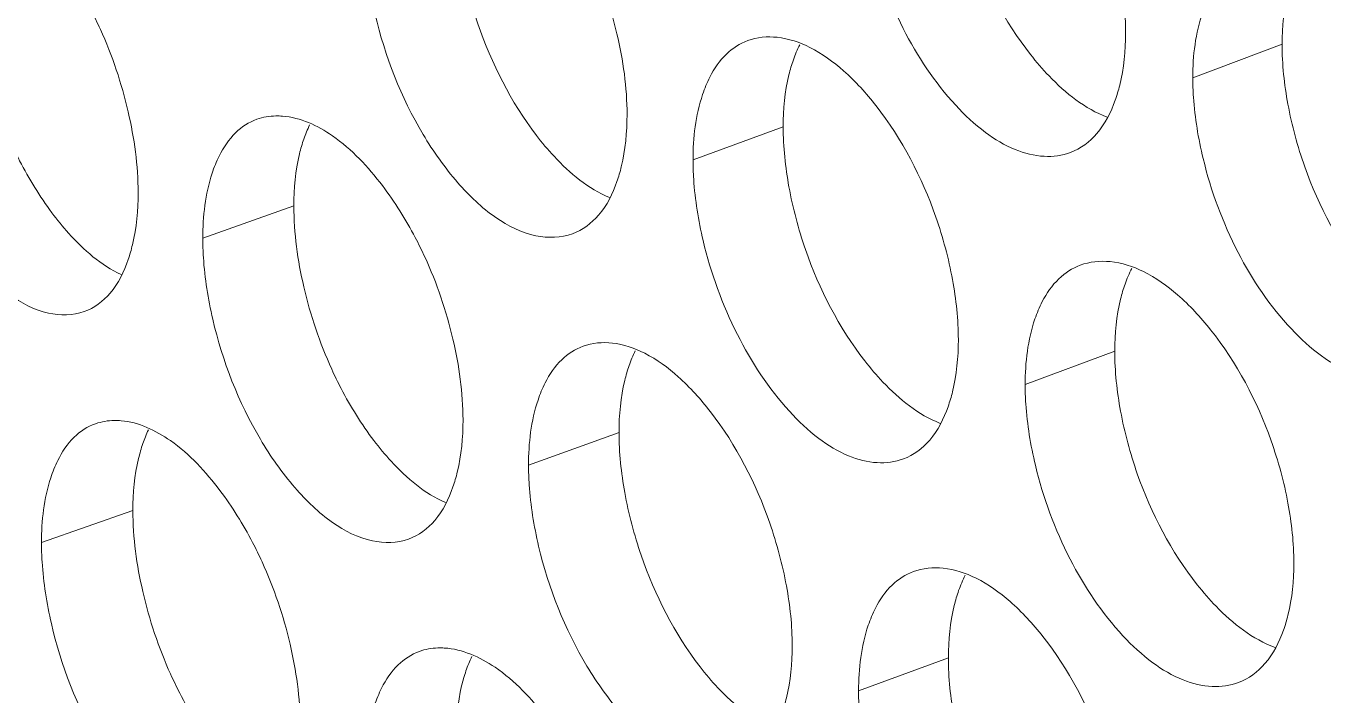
# Model space of a CAD drawing. Header units: millimetres. Extents: x 1177 to 4147, y 93 to 2194.
# Drawn here: x 2520.17 to 2532.36, y 786.15 to 792.45 of the extents above; entities that cross this region are included whole.
import ezdxf

# ---------------------------------------------------------------- set-up
doc = ezdxf.new("R2010")
doc.units = ezdxf.units.MM
doc.header["$LTSCALE"] = 0.1
doc.layers.get('0').update_dxf_attribs({"lineweight": 13})
doc.layers.add('标注', color=251, linetype='Continuous', lineweight=9)

# ---------------------------------------------------------------- blocks, each defined once
blk = doc.blocks.new('02')
at = {"layer": '标注'}
for p, q in [((4386.242, 723.093), (4385.043, 722.642)), ((4379.543, 721.983), (4378.332, 721.54)), ((4372.971, 720.919), (4371.748, 720.485)), ((4383.995, 718.968), (4382.792, 718.519)), ((4377.338, 717.873), (4376.123, 717.433)), ((4370.81, 716.825), (4369.582, 716.394)), ((4370.81, 716.825), (4369.582, 716.394)), ((4381.761, 714.847), (4380.555, 714.402))]:
    blk.add_line(p, q, dxfattribs=at)
for points, knots in [([(4384.141, 723.242), (4384.141, 723.512), (4384.079, 724.073), (4383.785, 725.161), (4383.38, 725.938), (4383.03, 726.382)], [0, 0, 0, 0, 0.239931, 0.497473, 1, 1, 1, 1]), ([(4381.761, 726.097), (4381.761, 725.827), (4381.822, 725.266), (4382.113, 724.178), (4382.515, 723.4), (4382.864, 722.955)], [0, 0, 0, 0, 0.240142, 0.497822, 1, 1, 1, 1]), ([(4375.148, 725.018), (4375.148, 724.748), (4375.207, 724.187), (4375.492, 723.097), (4375.886, 722.317), (4376.229, 721.868)], [0, 0, 0, 0, 0.240361, 0.498273, 1, 1, 1, 1]), ([(4380.692, 724.565), (4380.796, 724.13), (4381.094, 723.31), (4381.677, 722.427), (4382.226, 721.909), (4382.631, 721.667), (4383.031, 721.563), (4383.289, 721.596), (4383.401, 721.638)], [0, 0, 0, 0, 0.308628, 0.595689, 0.719688, 0.826459, 0.91799, 1, 1, 1, 1]), ([(4377.446, 722.147), (4377.446, 722.512), (4377.339, 723.266), (4377.093, 723.985), (4376.929, 724.339)], [0, 0, 0, 0, 0.483858, 1, 1, 1, 1]), ([(4370.373, 723.293), (4370.333, 723.381), (4370.172, 723.715), (4369.976, 724.033), (4369.811, 724.254)], [0, 0, 0, 0, 0.259231, 1, 1, 1, 1]), ([(4386.381, 723.995), (4386.358, 723.929), (4386.271, 723.636), (4386.242, 723.328), (4386.242, 723.093)], [0, 0, 0, 0, 0.228562, 1, 1, 1, 1]), ([(4385.276, 723.757), (4385.237, 723.682), (4385.089, 723.329), (4385.043, 722.939), (4385.043, 722.642)], [0, 0, 0, 0, 0.221251, 1, 1, 1, 1]), ([(4374.063, 723.494), (4374.195, 722.93), (4374.509, 722.126), (4375.131, 721.245), (4375.493, 720.896), (4375.683, 720.764)], [0, 0, 0, 0, 0.538094, 0.785773, 1, 1, 1, 1]), ([(4370.88, 721.098), (4370.88, 721.463), (4370.775, 722.218), (4370.534, 722.939), (4370.373, 723.293)], [0, 0, 0, 0, 0.483972, 1, 1, 1, 1]), ([(4384.002, 722.341), (4384.025, 722.407), (4384.112, 722.699), (4384.141, 723.007), (4384.141, 723.242)], [0, 0, 0, 0, 0.228498, 1, 1, 1, 1]), ([(4379.066, 723.142), (4378.96, 723.103), (4378.752, 722.967), (4378.616, 722.764), (4378.558, 722.651)], [0, 0, 0, 0, 0.471136, 1, 1, 1, 1]), ([(4380.791, 722.265), (4380.659, 722.433), (4380.391, 722.73), (4379.941, 723.058), (4379.489, 723.214), (4379.191, 723.188), (4379.066, 723.142)], [0, 0, 0, 0, 0.313314, 0.581411, 0.805175, 1, 1, 1, 1]), ([(4386.242, 723.093), (4386.242, 722.823), (4386.303, 722.262), (4386.598, 721.174), (4387.006, 720.398), (4387.358, 719.956)], [0, 0, 0, 0, 0.239996, 0.497521, 1, 1, 1, 1]), ([(4382.864, 722.955), (4382.942, 722.855), (4383.231, 722.518), (4383.595, 722.226), (4383.893, 722.113)], [0, 0, 0, 0, 0.284641, 1, 1, 1, 1]), ([(4379.679, 722.883), (4379.656, 722.818), (4379.571, 722.525), (4379.543, 722.218), (4379.543, 721.983)], [0, 0, 0, 0, 0.228131, 1, 1, 1, 1]), ([(4378.558, 722.651), (4378.52, 722.576), (4378.376, 722.223), (4378.332, 721.836), (4378.332, 721.54)], [0, 0, 0, 0, 0.220694, 1, 1, 1, 1]), ([(4385.043, 722.642), (4385.043, 722.555), (4385.057, 722.189), (4385.117, 721.826), (4385.183, 721.556)], [0, 0, 0, 0, 0.237713, 1, 1, 1, 1]), ([(4381.895, 719.122), (4381.895, 719.392), (4381.834, 719.953), (4381.542, 721.041), (4381.139, 721.819), (4380.791, 722.265)], [0, 0, 0, 0, 0.240004, 0.497624, 1, 1, 1, 1]), ([(4383.401, 721.638), (4383.537, 721.689), (4383.801, 721.89), (4383.945, 722.18), (4384.002, 722.341)], [0, 0, 0, 0, 0.459766, 1, 1, 1, 1]), ([(4372.475, 722.084), (4372.369, 722.046), (4372.16, 721.91), (4372.025, 721.704), (4371.968, 721.59)], [0, 0, 0, 0, 0.469011, 1, 1, 1, 1]), ([(4372.82, 722.127), (4372.79, 722.129), (4372.674, 722.133), (4372.557, 722.113), (4372.475, 722.084)], [0, 0, 0, 0, 0.258462, 1, 1, 1, 1]), ([(4374.16, 721.192), (4373.969, 721.444), (4373.59, 721.858), (4373.059, 722.108), (4372.82, 722.127)], [0, 0, 0, 0, 0.568222, 1, 1, 1, 1]), ([(4377.31, 721.247), (4377.333, 721.312), (4377.418, 721.605), (4377.446, 721.912), (4377.446, 722.147)], [0, 0, 0, 0, 0.228067, 1, 1, 1, 1]), ([(4376.229, 721.868), (4376.303, 721.771), (4376.579, 721.44), (4376.924, 721.151), (4377.209, 721.031)], [0, 0, 0, 0, 0.284248, 1, 1, 1, 1]), ([(4379.543, 721.983), (4379.543, 721.712), (4379.603, 721.151), (4379.892, 720.062), (4380.291, 719.284), (4380.638, 718.838)], [0, 0, 0, 0, 0.240215, 0.497973, 1, 1, 1, 1]), ([(4369.165, 721.788), (4369.204, 721.7), (4369.364, 721.366), (4369.558, 721.048), (4369.722, 720.828)], [0, 0, 0, 0, 0.259343, 1, 1, 1, 1]), ([(4373.106, 721.819), (4373.083, 721.754), (4372.999, 721.461), (4372.971, 721.154), (4372.971, 720.919)], [0, 0, 0, 0, 0.227704, 1, 1, 1, 1]), ([(4371.968, 721.59), (4371.931, 721.516), (4371.791, 721.164), (4371.748, 720.779), (4371.748, 720.485)], [0, 0, 0, 0, 0.22018, 1, 1, 1, 1]), ([(4378.332, 721.54), (4378.332, 721.453), (4378.345, 721.087), (4378.404, 720.724), (4378.468, 720.453)], [0, 0, 0, 0, 0.23764, 1, 1, 1, 1]), ([(4385.183, 721.556), (4385.288, 721.12), (4385.591, 720.299), (4386.183, 719.418), (4386.74, 718.904), (4387.151, 718.664), (4387.557, 718.564), (4387.818, 718.6), (4387.93, 718.643)], [0, 0, 0, 0, 0.307608, 0.594138, 0.718158, 0.825202, 0.917274, 1, 1, 1, 1]), ([(4374.73, 720.235), (4374.689, 720.323), (4374.525, 720.656), (4374.327, 720.973), (4374.16, 721.192)], [0, 0, 0, 0, 0.259052, 1, 1, 1, 1]), ([(4376.713, 720.545), (4376.848, 720.594), (4377.113, 720.795), (4377.254, 721.085), (4377.31, 721.247)], [0, 0, 0, 0, 0.457514, 1, 1, 1, 1]), ([(4370.746, 720.199), (4370.769, 720.264), (4370.852, 720.557), (4370.88, 720.863), (4370.88, 721.098)], [0, 0, 0, 0, 0.227639, 1, 1, 1, 1]), ([(4369.722, 720.828), (4369.793, 720.733), (4370.056, 720.409), (4370.382, 720.122), (4370.654, 719.997)], [0, 0, 0, 0, 0.283758, 1, 1, 1, 1]), ([(4372.971, 720.919), (4372.971, 720.554), (4373.077, 719.798), (4373.319, 719.078), (4373.48, 718.724)], [0, 0, 0, 0, 0.484071, 1, 1, 1, 1]), ([(4375.683, 720.764), (4375.845, 720.652), (4376.176, 720.483), (4376.559, 720.489), (4376.713, 720.545)], [0, 0, 0, 0, 0.547253, 1, 1, 1, 1]), ([(4371.748, 720.485), (4371.748, 720.398), (4371.761, 720.032), (4371.819, 719.669), (4371.882, 719.397)], [0, 0, 0, 0, 0.237569, 1, 1, 1, 1]), ([(4378.468, 720.453), (4378.572, 720.018), (4378.867, 719.198), (4379.445, 718.315), (4379.99, 717.795), (4380.392, 717.551), (4380.79, 717.445), (4381.046, 717.478), (4381.157, 717.519)], [0, 0, 0, 0, 0.309142, 0.59647, 0.720459, 0.827093, 0.918352, 1, 1, 1, 1]), ([(4370.154, 719.499), (4370.289, 719.547), (4370.553, 719.747), (4370.691, 720.037), (4370.746, 720.199)], [0, 0, 0, 0, 0.455161, 1, 1, 1, 1]), ([(4375.243, 718.042), (4375.243, 718.407), (4375.137, 719.162), (4374.892, 719.881), (4374.73, 720.235)], [0, 0, 0, 0, 0.483896, 1, 1, 1, 1]), ([(4383.531, 720.123), (4383.425, 720.083), (4383.218, 719.947), (4383.08, 719.745), (4383.022, 719.633)], [0, 0, 0, 0, 0.472462, 1, 1, 1, 1]), ([(4385.283, 719.255), (4385.148, 719.424), (4384.876, 719.721), (4384.419, 720.047), (4383.959, 720.199), (4383.658, 720.17), (4383.531, 720.123)], [0, 0, 0, 0, 0.312206, 0.579944, 0.804159, 1, 1, 1, 1]), ([(4384.133, 719.869), (4384.11, 719.803), (4384.024, 719.51), (4383.995, 719.203), (4383.995, 718.968)], [0, 0, 0, 0, 0.228418, 1, 1, 1, 1]), ([(4369.151, 719.728), (4369.309, 719.615), (4369.629, 719.445), (4370.004, 719.446), (4370.154, 719.499)], [0, 0, 0, 0, 0.548694, 1, 1, 1, 1]), ([(4383.022, 719.633), (4382.983, 719.558), (4382.837, 719.205), (4382.792, 718.816), (4382.792, 718.519)], [0, 0, 0, 0, 0.221061, 1, 1, 1, 1]), ([(4371.882, 719.397), (4372.013, 718.833), (4372.325, 718.029), (4372.943, 717.146), (4373.303, 716.795), (4373.491, 716.664)], [0, 0, 0, 0, 0.538492, 0.786102, 1, 1, 1, 1]), ([(4386.401, 716.118), (4386.401, 716.388), (4386.339, 716.949), (4386.043, 718.036), (4385.635, 718.812), (4385.283, 719.255)], [0, 0, 0, 0, 0.239858, 0.497322, 1, 1, 1, 1]), ([(4378.566, 718.152), (4378.435, 718.321), (4378.17, 718.618), (4377.724, 718.946), (4377.275, 719.104), (4376.979, 719.079), (4376.855, 719.034)], [0, 0, 0, 0, 0.313876, 0.582158, 0.805693, 1, 1, 1, 1]), ([(4381.757, 718.221), (4381.78, 718.287), (4381.866, 718.579), (4381.895, 718.887), (4381.895, 719.122)], [0, 0, 0, 0, 0.228354, 1, 1, 1, 1]), ([(4376.855, 719.034), (4376.749, 718.996), (4376.54, 718.859), (4376.404, 718.655), (4376.347, 718.542)], [0, 0, 0, 0, 0.470447, 1, 1, 1, 1]), ([(4383.995, 718.968), (4383.995, 718.697), (4384.056, 718.136), (4384.349, 717.048), (4384.753, 716.271), (4385.104, 715.828)], [0, 0, 0, 0, 0.240069, 0.497672, 1, 1, 1, 1]), ([(4373.48, 718.724), (4373.52, 718.636), (4373.683, 718.303), (4373.88, 717.985), (4374.046, 717.766)], [0, 0, 0, 0, 0.259163, 1, 1, 1, 1]), ([(4377.474, 718.774), (4377.451, 718.708), (4377.366, 718.415), (4377.338, 718.108), (4377.338, 717.873)], [0, 0, 0, 0, 0.227989, 1, 1, 1, 1]), ([(4380.638, 718.838), (4380.715, 718.738), (4381, 718.404), (4381.357, 718.112), (4381.651, 717.997)], [0, 0, 0, 0, 0.28452, 1, 1, 1, 1]), ([(4376.347, 718.542), (4376.309, 718.467), (4376.166, 718.115), (4376.123, 717.729), (4376.123, 717.433)], [0, 0, 0, 0, 0.220518, 1, 1, 1, 1]), ([(4382.792, 718.519), (4382.792, 718.432), (4382.805, 718.067), (4382.865, 717.704), (4382.93, 717.433)], [0, 0, 0, 0, 0.237689, 1, 1, 1, 1]), ([(4381.157, 717.519), (4381.293, 717.569), (4381.558, 717.77), (4381.7, 718.06), (4381.757, 718.221)], [0, 0, 0, 0, 0.459026, 1, 1, 1, 1]), ([(4370.651, 718.033), (4370.621, 718.035), (4370.505, 718.04), (4370.388, 718.02), (4370.307, 717.992)], [0, 0, 0, 0, 0.258637, 1, 1, 1, 1]), ([(4370.651, 718.033), (4370.621, 718.035), (4370.505, 718.04), (4370.388, 718.02), (4370.307, 717.992)], [0, 0, 0, 0, 0.258637, 1, 1, 1, 1]), ([(4371.978, 717.095), (4371.789, 717.346), (4371.414, 717.76), (4370.888, 718.012), (4370.651, 718.033)], [0, 0, 0, 0, 0.568686, 1, 1, 1, 1]), ([(4371.978, 717.095), (4371.789, 717.346), (4371.414, 717.76), (4370.888, 718.012), (4370.651, 718.033)], [0, 0, 0, 0, 0.568686, 1, 1, 1, 1]), ([(4375.108, 717.142), (4375.131, 717.208), (4375.215, 717.5), (4375.243, 717.807), (4375.243, 718.042)], [0, 0, 0, 0, 0.227924, 1, 1, 1, 1]), ([(4379.664, 715.007), (4379.664, 715.277), (4379.603, 715.838), (4379.312, 716.927), (4378.913, 717.705), (4378.566, 718.152)], [0, 0, 0, 0, 0.240077, 0.497775, 1, 1, 1, 1]), ([(4370.307, 717.992), (4370.2, 717.954), (4369.991, 717.818), (4369.857, 717.611), (4369.8, 717.497)], [0, 0, 0, 0, 0.468263, 1, 1, 1, 1]), ([(4370.307, 717.992), (4370.2, 717.954), (4369.991, 717.818), (4369.857, 717.611), (4369.8, 717.497)], [0, 0, 0, 0, 0.468263, 1, 1, 1, 1]), ([(4377.338, 717.873), (4377.338, 717.603), (4377.398, 717.041), (4377.685, 715.952), (4378.082, 715.173), (4378.426, 714.725)], [0, 0, 0, 0, 0.240288, 0.498123, 1, 1, 1, 1]), ([(4370.943, 717.724), (4370.921, 717.659), (4370.838, 717.366), (4370.81, 717.06), (4370.81, 716.825)], [0, 0, 0, 0, 0.227562, 1, 1, 1, 1]), ([(4370.943, 717.724), (4370.921, 717.659), (4370.838, 717.366), (4370.81, 717.06), (4370.81, 716.825)], [0, 0, 0, 0, 0.227562, 1, 1, 1, 1]), ([(4374.046, 717.766), (4374.119, 717.67), (4374.391, 717.341), (4374.729, 717.053), (4375.01, 716.931)], [0, 0, 0, 0, 0.284096, 1, 1, 1, 1]), ([(4369.8, 717.497), (4369.763, 717.422), (4369.624, 717.071), (4369.582, 716.687), (4369.582, 716.394)], [0, 0, 0, 0, 0.220019, 1, 1, 1, 1]), ([(4369.8, 717.497), (4369.763, 717.422), (4369.624, 717.071), (4369.582, 716.687), (4369.582, 716.394)], [0, 0, 0, 0, 0.220019, 1, 1, 1, 1]), ([(4376.123, 717.433), (4376.123, 717.346), (4376.136, 716.981), (4376.195, 716.617), (4376.259, 716.346)], [0, 0, 0, 0, 0.237616, 1, 1, 1, 1]), ([(4382.93, 717.433), (4383.035, 716.997), (4383.336, 716.177), (4383.922, 715.295), (4384.475, 714.779), (4384.884, 714.538), (4385.287, 714.436), (4385.546, 714.471), (4385.658, 714.513)], [0, 0, 0, 0, 0.308117, 0.594911, 0.718921, 0.825829, 0.917631, 1, 1, 1, 1]), ([(4374.512, 716.441), (4374.648, 716.49), (4374.912, 716.691), (4375.052, 716.981), (4375.108, 717.142)], [0, 0, 0, 0, 0.456741, 1, 1, 1, 1]), ([(4372.544, 716.137), (4372.504, 716.224), (4372.341, 716.558), (4372.144, 716.876), (4371.978, 717.095)], [0, 0, 0, 0, 0.259142, 1, 1, 1, 1]), ([(4372.544, 716.137), (4372.504, 716.224), (4372.341, 716.558), (4372.144, 716.876), (4371.978, 717.095)], [0, 0, 0, 0, 0.259142, 1, 1, 1, 1]), ([(4370.81, 716.825), (4370.81, 716.459), (4370.914, 715.704), (4371.155, 714.983), (4371.315, 714.628)], [0, 0, 0, 0, 0.484109, 1, 1, 1, 1]), ([(4370.81, 716.825), (4370.81, 716.459), (4370.914, 715.704), (4371.155, 714.983), (4371.315, 714.628)], [0, 0, 0, 0, 0.484109, 1, 1, 1, 1]), ([(4373.491, 716.664), (4373.652, 716.551), (4373.979, 716.381), (4374.36, 716.387), (4374.512, 716.441)], [0, 0, 0, 0, 0.547725, 1, 1, 1, 1]), ([(4369.582, 716.394), (4369.582, 716.307), (4369.595, 715.941), (4369.653, 715.577), (4369.716, 715.305)], [0, 0, 0, 0, 0.237546, 1, 1, 1, 1]), ([(4369.582, 716.394), (4369.582, 716.307), (4369.595, 715.941), (4369.653, 715.577), (4369.716, 715.305)], [0, 0, 0, 0, 0.237546, 1, 1, 1, 1]), ([(4376.259, 716.346), (4376.391, 715.782), (4376.708, 714.978), (4377.334, 714.099), (4377.698, 713.751), (4377.889, 713.62)], [0, 0, 0, 0, 0.537696, 0.785444, 1, 1, 1, 1]), ([(4373.055, 713.942), (4373.055, 714.308), (4372.949, 715.062), (4372.706, 715.782), (4372.544, 716.137)], [0, 0, 0, 0, 0.483934, 1, 1, 1, 1]), ([(4373.055, 713.942), (4373.055, 714.308), (4372.949, 715.062), (4372.706, 715.782), (4372.544, 716.137)], [0, 0, 0, 0, 0.483934, 1, 1, 1, 1]), ([(4386.261, 715.217), (4386.285, 715.282), (4386.371, 715.575), (4386.401, 715.883), (4386.401, 716.118)], [0, 0, 0, 0, 0.228642, 1, 1, 1, 1]), ([(4381.292, 716.005), (4381.185, 715.965), (4380.978, 715.83), (4380.841, 715.627), (4380.783, 715.514)], [0, 0, 0, 0, 0.471808, 1, 1, 1, 1]), ([(4383.03, 715.132), (4382.897, 715.301), (4382.626, 715.598), (4382.173, 715.924), (4381.717, 716.079), (4381.417, 716.051), (4381.292, 716.005)], [0, 0, 0, 0, 0.312757, 0.580674, 0.804664, 1, 1, 1, 1]), ([(4385.104, 715.828), (4385.183, 715.727), (4385.477, 715.388), (4385.846, 715.095), (4386.149, 714.985)], [0, 0, 0, 0, 0.284751, 1, 1, 1, 1]), ([(4381.899, 715.749), (4381.876, 715.683), (4381.79, 715.39), (4381.761, 715.083), (4381.761, 714.847)], [0, 0, 0, 0, 0.228275, 1, 1, 1, 1]), ([(4380.783, 715.514), (4380.745, 715.44), (4380.599, 715.086), (4380.555, 714.698), (4380.555, 714.402)], [0, 0, 0, 0, 0.220876, 1, 1, 1, 1]), ([(4369.716, 715.305), (4369.845, 714.741), (4370.155, 713.936), (4370.769, 713.052), (4371.126, 712.701), (4371.314, 712.568)], [0, 0, 0, 0, 0.53889, 0.786432, 1, 1, 1, 1]), ([(4369.716, 715.305), (4369.845, 714.741), (4370.155, 713.936), (4370.769, 713.052), (4371.126, 712.701), (4371.314, 712.568)], [0, 0, 0, 0, 0.53889, 0.786432, 1, 1, 1, 1]), ([(4384.141, 711.992), (4384.141, 712.262), (4384.079, 712.823), (4383.785, 713.911), (4383.38, 714.688), (4383.03, 715.132)], [0, 0, 0, 0, 0.239931, 0.497473, 1, 1, 1, 1]), ([(4385.658, 714.513), (4385.795, 714.564), (4386.059, 714.766), (4386.204, 715.056), (4386.261, 715.217)], [0, 0, 0, 0, 0.460494, 1, 1, 1, 1]), ([(4374.658, 714.932), (4374.552, 714.893), (4374.343, 714.757), (4374.208, 714.552), (4374.15, 714.438)], [0, 0, 0, 0, 0.469738, 1, 1, 1, 1]), ([(4374.658, 714.932), (4374.552, 714.893), (4374.343, 714.757), (4374.208, 714.552), (4374.15, 714.438)], [0, 0, 0, 0, 0.469738, 1, 1, 1, 1]), ([(4374.992, 714.977), (4374.963, 714.979), (4374.85, 714.98), (4374.737, 714.96), (4374.658, 714.932)], [0, 0, 0, 0, 0.257824, 1, 1, 1, 1]), ([(4374.992, 714.977), (4374.963, 714.979), (4374.85, 714.98), (4374.737, 714.96), (4374.658, 714.932)], [0, 0, 0, 0, 0.257824, 1, 1, 1, 1]), ([(4376.356, 714.045), (4376.161, 714.298), (4375.776, 714.716), (4375.235, 714.962), (4374.992, 714.977)], [0, 0, 0, 0, 0.568444, 1, 1, 1, 1]), ([(4376.356, 714.045), (4376.161, 714.298), (4375.776, 714.716), (4375.235, 714.962), (4374.992, 714.977)], [0, 0, 0, 0, 0.568444, 1, 1, 1, 1]), ([(4379.527, 714.106), (4379.55, 714.172), (4379.635, 714.464), (4379.664, 714.772), (4379.664, 715.007)], [0, 0, 0, 0, 0.22821, 1, 1, 1, 1]), ([(4378.426, 714.725), (4378.502, 714.627), (4378.782, 714.294), (4379.133, 714.004), (4379.423, 713.887)], [0, 0, 0, 0, 0.28439, 1, 1, 1, 1]), ([(4381.761, 714.847), (4381.761, 714.577), (4381.822, 714.016), (4382.113, 712.928), (4382.515, 712.15), (4382.864, 711.705)], [0, 0, 0, 0, 0.240142, 0.497822, 1, 1, 1, 1]), ([(4371.315, 714.628), (4371.355, 714.541), (4371.516, 714.207), (4371.712, 713.889), (4371.877, 713.67)], [0, 0, 0, 0, 0.259253, 1, 1, 1, 1]), ([(4371.315, 714.628), (4371.355, 714.541), (4371.516, 714.207), (4371.712, 713.889), (4371.877, 713.67)], [0, 0, 0, 0, 0.259253, 1, 1, 1, 1]), ([(4375.283, 714.669), (4375.26, 714.603), (4375.176, 714.31), (4375.148, 714.003), (4375.148, 713.768)], [0, 0, 0, 0, 0.227846, 1, 1, 1, 1]), ([(4375.283, 714.669), (4375.26, 714.603), (4375.176, 714.31), (4375.148, 714.003), (4375.148, 713.768)], [0, 0, 0, 0, 0.227846, 1, 1, 1, 1]), ([(4374.15, 714.438), (4374.113, 714.364), (4373.971, 714.012), (4373.928, 713.626), (4373.928, 713.332)], [0, 0, 0, 0, 0.220347, 1, 1, 1, 1]), ([(4374.15, 714.438), (4374.113, 714.364), (4373.971, 714.012), (4373.928, 713.626), (4373.928, 713.332)], [0, 0, 0, 0, 0.220347, 1, 1, 1, 1]), ([(4380.555, 714.402), (4380.555, 714.315), (4380.568, 713.949), (4380.628, 713.586), (4380.692, 713.315)], [0, 0, 0, 0, 0.237664, 1, 1, 1, 1])]:
    blk.add_open_spline(points, degree=3, knots=knots, dxfattribs=at)
for points in [[(4379.765, 723.086), (4379.732, 723.021), (4379.704, 722.953), (4379.679, 722.883)], [(4373.183, 722.008), (4373.153, 721.947), (4373.128, 721.883), (4373.106, 721.819)], [(4384.224, 720.08), (4384.189, 720.012), (4384.159, 719.941), (4384.133, 719.869)], [(4377.556, 718.972), (4377.525, 718.908), (4377.497, 718.841), (4377.474, 718.774)], [(4371.018, 717.909), (4370.989, 717.849), (4370.964, 717.787), (4370.943, 717.724)], [(4371.018, 717.909), (4370.989, 717.849), (4370.964, 717.787), (4370.943, 717.724)], [(4381.987, 715.956), (4381.953, 715.889), (4381.924, 715.819), (4381.899, 715.749)], [(4375.363, 714.862), (4375.332, 714.8), (4375.305, 714.735), (4375.283, 714.669)], [(4375.363, 714.862), (4375.332, 714.8), (4375.305, 714.735), (4375.283, 714.669)]]:
    blk.add_open_spline(points, degree=3, dxfattribs=at)

msp = doc.modelspace()

# ---------------------------------------------------------------- block references
at = {"xscale": 0.7, "yscale": 0.7, "zscale": 0.7}
msp.add_blockref('02', (-538.391, 286.112), dxfattribs=at)

doc.saveas('drawing.dxf')
